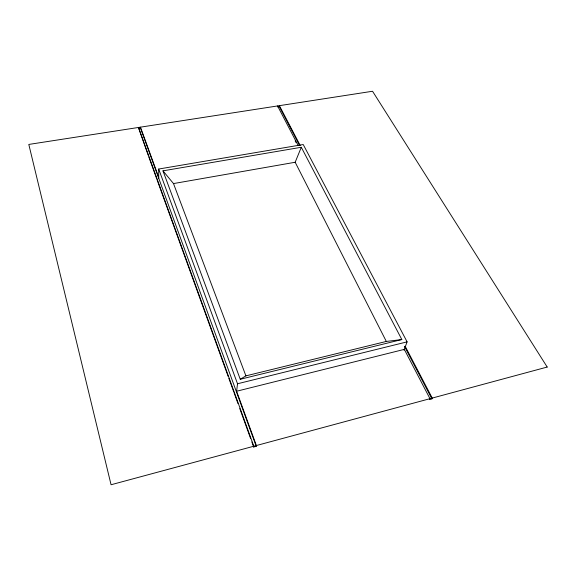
<?xml version="1.0" encoding="UTF-8"?>
<svg xmlns="http://www.w3.org/2000/svg" width="576" height="576" viewBox="0 0 576 576"><rect width="100%" height="100%" fill="white"/><g stroke="black" fill="none" stroke-linecap="round" stroke-linejoin="round"><path stroke-width="0.86" d="M236.513 392.054L237.521 383.767L158.688 169.034L303.235 144.533L407.102 341.863L403.999 350.208M299.65 145.591L279.274 106.56L279.396 105.667L300.218 145.505M405.173 346.284L432.245 398.066L431.885 398.866L429.617 399.478L429.97 398.686L404.309 349.38L236.614 391.241L256.378 445.529L256.248 446.306L253.678 447.005L253.807 446.227L138.456 127.469L148.169 155.167M401.832 339.545L386.323 341.438L295.171 162.259L301.298 147.276L162.979 170.842L240.257 379.267L401.832 339.545L301.298 147.276M240.257 379.267L245.909 375.862L386.323 341.438M237.521 383.767L407.102 341.863M162.979 170.842L173.498 183.578L295.171 162.259M138.485 128.383L140.479 128.074L256.248 446.306M279.274 106.56L277.452 106.848L277.567 105.948L298.188 145.541M404.446 346.298L431.885 398.866M295.157 140.897L295.985 142.481M173.498 183.578L245.909 375.862M158.731 177.329L140.458 127.159L140.479 128.074M148.774 156.845L156.636 178.603L156.636 177.696M156.946 179.453L228.226 376.596M228.838 378.295L233.734 391.831M234.036 392.674L237.967 403.538M239.774 408.557L250.654 438.646M251.863 441.986L253.678 447.005M158.688 169.034L158.731 178.243M547.2 367.049L111.067 484.747L28.8 144.432L372.542 91.253L547.2 367.049"/></g></svg>
